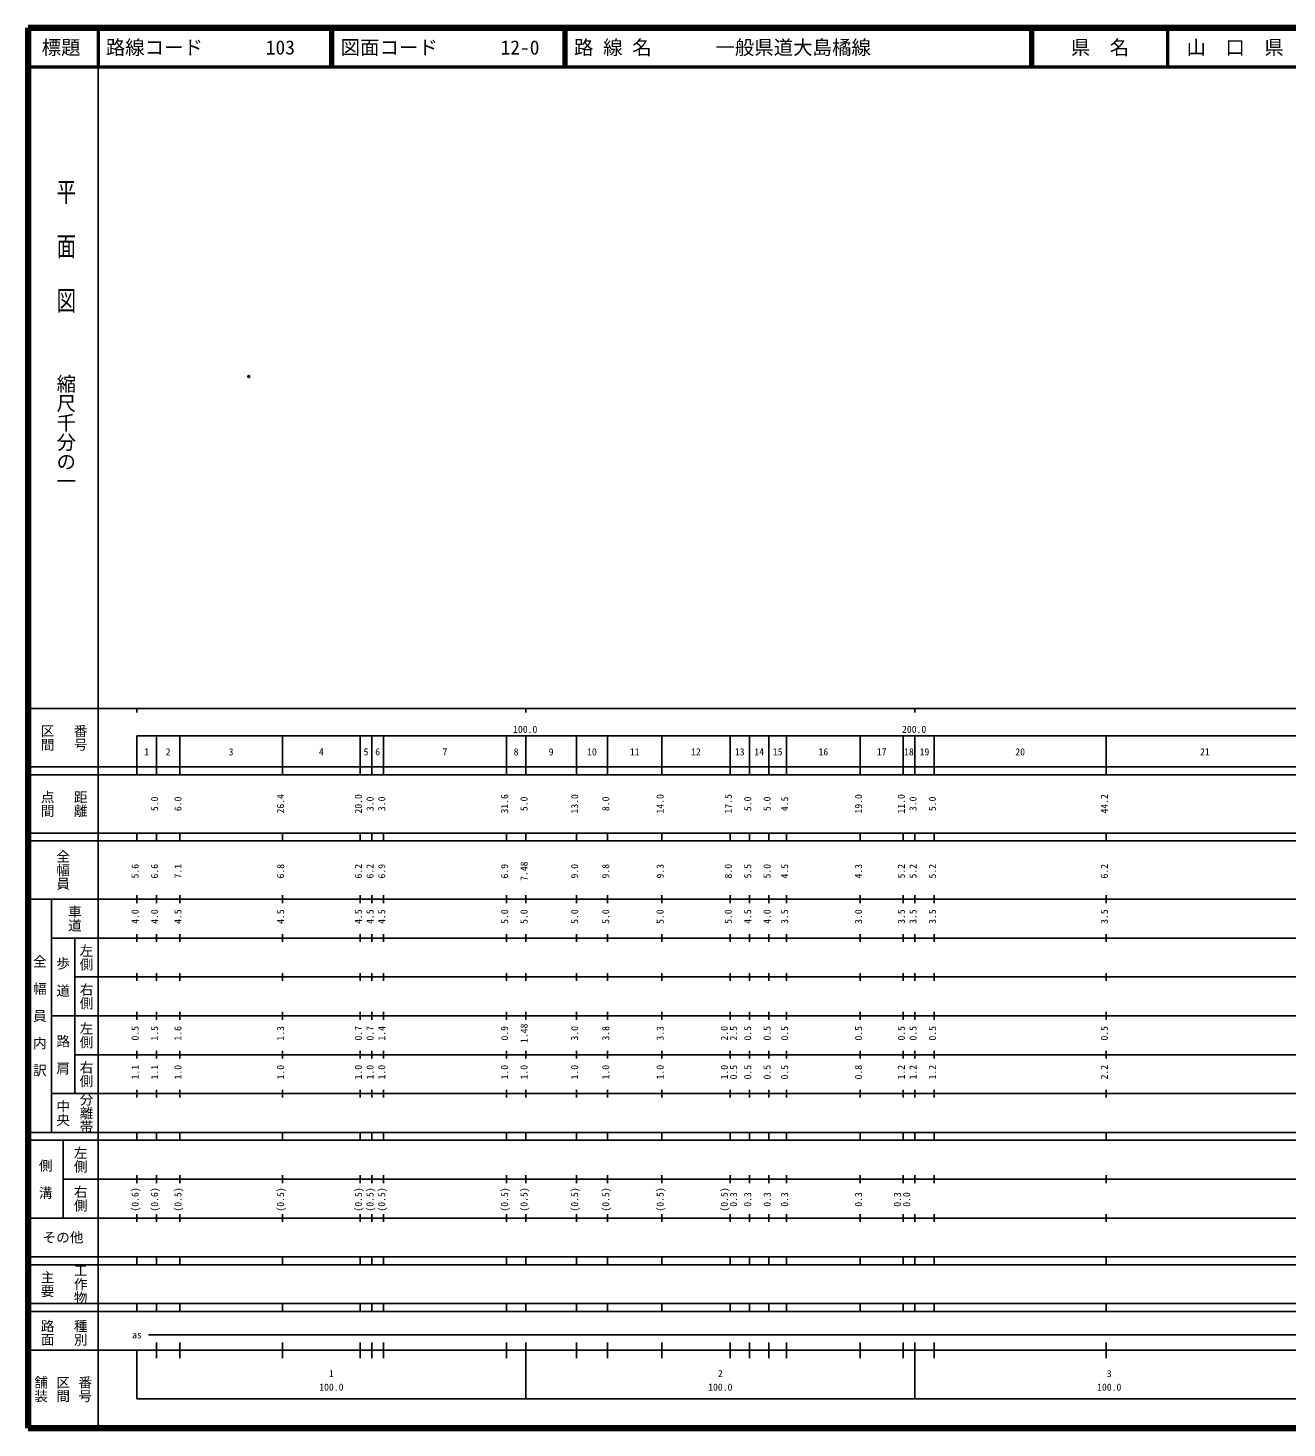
# Model space of a CAD drawing. Units: millimetres on the paper. Extents: x 40 to 680, y 20 to 380.
# Drawn here: x 40 to 363.7, y 20 to 380 of the extents above; entities that cross this region are included whole.
import ezdxf
from ezdxf.enums import TextEntityAlignment as Align

# ---------------------------------------------------------------- set-up
doc = ezdxf.new("R2010")
doc.units = ezdxf.units.MM
doc.header["$PDMODE"] = 32
doc.header["$PDSIZE"] = 0.5
doc.layers.add('M-OTRS', color=6, linetype='Continuous')
doc.layers.add('M-TTL-TXT', color=7, linetype='Continuous')
for name, color, linetype, lineweight in [('M-TTL', 2, 'Continuous', 140), ('M-TTL-BAND', 7, 'Continuous', 25), ('M-TTL-LINE', 7, 'Continuous', 50)]:
    doc.layers.add(name, color=color, linetype=linetype, lineweight=lineweight)
doc.styles.add('@ＭＳ ゴシック', font='')
doc.styles.add('ＭＳ ゴシック', font='')
doc.styles.get('@ＭＳ ゴシック').set_extended_font_data('@MS Gothic')
doc.styles.get('ＭＳ ゴシック').set_extended_font_data('MS Gothic')

msp = doc.modelspace()

# ---------------------------------------------------------------- linework, layer by layer
at = {"layer": 'M-OTRS'}
msp.add_point((96.749, 290.35), dxfattribs=at)
at = {"layer": 'M-TTL'}
for p, q in [((40, 380), (40, 20)), ((680, 380), (40, 380)), ((40, 20), (680, 20))]:
    msp.add_line(p, q, dxfattribs=at)
at = {"layer": 'M-TTL-BAND'}
for p, q in [((58, 370), (58, 20)), ((40, 205), (579, 205)), ((68, 205), (68, 204)), ((168, 205), (168, 204)), ((268, 205), (268, 204)), ((68, 198), (579, 198)), ((68, 198), (68, 188)), ((73, 188), (73, 198)), ((79, 188), (79, 198)), ((105.4, 188), (105.4, 198)), ((125.4, 188), (125.4, 198)), ((128.4, 188), (128.4, 198)), ((131.4, 188), (131.4, 198)), ((163, 188), (163, 198)), ((168, 188), (168, 198)), ((181, 188), (181, 198)), ((189, 188), (189, 198)), ((203, 188), (203, 198)), ((220.5, 188), (220.5, 198)), ((225.5, 188), (225.5, 198)), ((230.5, 188), (230.5, 198)), ((235, 188), (235, 198)), ((254, 188), (254, 198)), ((265, 188), (265, 198)), ((268, 188), (268, 198)), ((273, 188), (273, 198)), ((317.2, 188), (317.2, 198)), ((40, 190), (579, 190)), ((40, 188), (579, 188)), ((40, 173), (579, 173)), ((68, 171), (68, 173)), ((73, 171), (73, 173)), ((79, 171), (79, 173)), ((105.4, 171), (105.4, 173)), ((125.4, 171), (125.4, 173)), ((128.4, 171), (128.4, 173)), ((131.4, 171), (131.4, 173)), ((163, 171), (163, 173)), ((168, 171), (168, 173)), ((181, 171), (181, 173)), ((189, 171), (189, 173)), ((203, 171), (203, 173)), ((220.5, 171), (220.5, 173)), ((225.5, 171), (225.5, 173)), ((230.5, 171), (230.5, 173)), ((235, 171), (235, 173)), ((254, 171), (254, 173)), ((265, 171), (265, 173)), ((268, 171), (268, 173)), ((273, 171), (273, 173)), ((317.2, 171), (317.2, 173)), ((40, 171), (579, 171)), ((40, 156), (579, 156)), ((46, 96), (46, 156)), ((68, 155), (68, 157)), ((73, 155), (73, 157)), ((79, 155), (79, 157)), ((105.4, 155), (105.4, 157)), ((125.4, 155), (125.4, 157)), ((128.4, 155), (128.4, 157)), ((131.4, 155), (131.4, 157)), ((163, 155), (163, 157)), ((168, 155), (168, 157)), ((181, 155), (181, 157)), ((189, 155), (189, 157)), ((203, 155), (203, 157)), ((220.5, 155), (220.5, 157)), ((225.5, 155), (225.5, 157)), ((230.5, 155), (230.5, 157)), ((235, 155), (235, 157)), ((254, 155), (254, 157)), ((265, 155), (265, 157)), ((268, 155), (268, 157)), ((273, 155), (273, 157)), ((317.2, 155), (317.2, 157)), ((46, 146), (579, 146)), ((52, 146), (52, 106)), ((68, 145), (68, 147)), ((73, 145), (73, 147)), ((79, 145), (79, 147)), ((105.4, 145), (105.4, 147)), ((125.4, 145), (125.4, 147)), ((128.4, 145), (128.4, 147)), ((131.4, 145), (131.4, 147)), ((163, 145), (163, 147)), ((168, 145), (168, 147)), ((181, 145), (181, 147)), ((189, 145), (189, 147)), ((203, 145), (203, 147)), ((220.5, 145), (220.5, 147)), ((225.5, 145), (225.5, 147)), ((230.5, 145), (230.5, 147)), ((235, 145), (235, 147)), ((254, 145), (254, 147)), ((265, 145), (265, 147)), ((268, 145), (268, 147)), ((273, 145), (273, 147)), ((317.2, 145), (317.2, 147)), ((68, 135), (68, 137)), ((73, 135), (73, 137)), ((79, 135), (79, 137)), ((105.4, 135), (105.4, 137)), ((125.4, 135), (125.4, 137)), ((128.4, 135), (128.4, 137)), ((131.4, 135), (131.4, 137)), ((163, 135), (163, 137)), ((168, 135), (168, 137)), ((181, 135), (181, 137)), ((189, 135), (189, 137)), ((203, 135), (203, 137)), ((220.5, 135), (220.5, 137)), ((225.5, 135), (225.5, 137)), ((230.5, 135), (230.5, 137)), ((235, 135), (235, 137)), ((254, 135), (254, 137)), ((265, 135), (265, 137)), ((268, 135), (268, 137)), ((273, 135), (273, 137)), ((317.2, 135), (317.2, 137)), ((52, 136), (579, 136)), ((46, 126), (579, 126)), ((68, 125), (68, 127)), ((73, 125), (73, 127)), ((79, 125), (79, 127)), ((105.4, 125), (105.4, 127)), ((125.4, 125), (125.4, 127)), ((128.4, 125), (128.4, 127)), ((131.4, 125), (131.4, 127)), ((163, 125), (163, 127)), ((168, 125), (168, 127)), ((181, 125), (181, 127)), ((189, 125), (189, 127)), ((203, 125), (203, 127)), ((220.5, 125), (220.5, 127)), ((225.5, 125), (225.5, 127)), ((230.5, 125), (230.5, 127)), ((235, 125), (235, 127)), ((254, 125), (254, 127)), ((265, 125), (265, 127)), ((268, 125), (268, 127)), ((273, 125), (273, 127)), ((317.2, 125), (317.2, 127)), ((52, 116), (579, 116)), ((68, 115), (68, 117)), ((73, 115), (73, 117)), ((79, 115), (79, 117)), ((105.4, 115), (105.4, 117)), ((125.4, 115), (125.4, 117)), ((128.4, 115), (128.4, 117)), ((131.4, 115), (131.4, 117)), ((163, 115), (163, 117)), ((168, 115), (168, 117)), ((181, 115), (181, 117)), ((189, 115), (189, 117)), ((203, 115), (203, 117)), ((220.5, 115), (220.5, 117)), ((225.5, 115), (225.5, 117)), ((230.5, 115), (230.5, 117)), ((235, 115), (235, 117)), ((254, 115), (254, 117)), ((265, 115), (265, 117)), ((268, 115), (268, 117)), ((273, 115), (273, 117)), ((317.2, 115), (317.2, 117)), ((46, 106), (579, 106)), ((68, 105), (68, 107)), ((73, 105), (73, 107)), ((79, 105), (79, 107)), ((105.4, 105), (105.4, 107)), ((125.4, 105), (125.4, 107)), ((128.4, 105), (128.4, 107)), ((131.4, 105), (131.4, 107)), ((163, 105), (163, 107)), ((168, 105), (168, 107)), ((181, 105), (181, 107)), ((189, 105), (189, 107)), ((203, 105), (203, 107)), ((220.5, 105), (220.5, 107)), ((225.5, 105), (225.5, 107)), ((230.5, 105), (230.5, 107)), ((235, 105), (235, 107)), ((254, 105), (254, 107)), ((265, 105), (265, 107)), ((268, 105), (268, 107)), ((273, 105), (273, 107)), ((317.2, 105), (317.2, 107)), ((40, 96), (579, 96)), ((40, 94), (579, 94)), ((49, 94), (49, 74)), ((68, 94), (68, 96)), ((73, 94), (73, 96)), ((79, 94), (79, 96)), ((105.4, 94), (105.4, 96)), ((125.4, 94), (125.4, 96)), ((128.4, 94), (128.4, 96)), ((131.4, 94), (131.4, 96)), ((163, 94), (163, 96)), ((168, 94), (168, 96)), ((181, 94), (181, 96)), ((189, 94), (189, 96)), ((203, 94), (203, 96)), ((220.5, 94), (220.5, 96)), ((225.5, 94), (225.5, 96)), ((230.5, 94), (230.5, 96)), ((235, 94), (235, 96)), ((254, 94), (254, 96)), ((265, 94), (265, 96)), ((268, 94), (268, 96)), ((273, 94), (273, 96)), ((317.2, 94), (317.2, 96)), ((49, 84), (579, 84)), ((68, 83), (68, 85)), ((73, 83), (73, 85)), ((79, 83), (79, 85)), ((105.4, 83), (105.4, 85)), ((125.4, 83), (125.4, 85)), ((128.4, 83), (128.4, 85)), ((131.4, 83), (131.4, 85)), ((163, 83), (163, 85)), ((168, 83), (168, 85)), ((181, 83), (181, 85)), ((189, 83), (189, 85)), ((203, 83), (203, 85)), ((220.5, 83), (220.5, 85)), ((225.5, 83), (225.5, 85)), ((230.5, 83), (230.5, 85)), ((235, 83), (235, 85)), ((254, 83), (254, 85)), ((265, 83), (265, 85)), ((268, 83), (268, 85)), ((273, 83), (273, 85)), ((317.2, 83), (317.2, 85)), ((40, 74), (579, 74)), ((68, 73), (68, 75)), ((73, 73), (73, 75)), ((79, 73), (79, 75)), ((105.4, 73), (105.4, 75)), ((125.4, 73), (125.4, 75)), ((128.4, 73), (128.4, 75)), ((131.4, 73), (131.4, 75)), ((163, 73), (163, 75)), ((168, 73), (168, 75)), ((181, 73), (181, 75)), ((189, 73), (189, 75)), ((203, 73), (203, 75)), ((220.5, 73), (220.5, 75)), ((225.5, 73), (225.5, 75)), ((230.5, 73), (230.5, 75)), ((235, 73), (235, 75)), ((254, 73), (254, 75)), ((265, 73), (265, 75)), ((268, 73), (268, 75)), ((273, 73), (273, 75)), ((317.2, 73), (317.2, 75)), ((40, 64), (579, 64)), ((40, 62), (579, 62)), ((68, 62), (68, 64)), ((73, 62), (73, 64)), ((79, 62), (79, 64)), ((105.4, 62), (105.4, 64)), ((125.4, 62), (125.4, 64)), ((128.4, 62), (128.4, 64)), ((131.4, 62), (131.4, 64)), ((163, 62), (163, 64)), ((168, 62), (168, 64)), ((181, 62), (181, 64)), ((189, 62), (189, 64)), ((203, 62), (203, 64)), ((220.5, 62), (220.5, 64)), ((225.5, 62), (225.5, 64)), ((230.5, 62), (230.5, 64)), ((235, 62), (235, 64)), ((254, 62), (254, 64)), ((265, 62), (265, 64)), ((268, 62), (268, 64)), ((273, 62), (273, 64)), ((317.2, 62), (317.2, 64)), ((40, 52), (579, 52)), ((68, 50), (68, 52)), ((73, 50), (73, 52)), ((79, 50), (79, 52)), ((105.4, 50), (105.4, 52)), ((125.4, 50), (125.4, 52)), ((128.4, 50), (128.4, 52)), ((131.4, 50), (131.4, 52)), ((163, 50), (163, 52)), ((168, 50), (168, 52)), ((181, 50), (181, 52)), ((189, 50), (189, 52)), ((203, 50), (203, 52)), ((220.5, 50), (220.5, 52)), ((225.5, 50), (225.5, 52)), ((230.5, 50), (230.5, 52)), ((235, 50), (235, 52)), ((254, 50), (254, 52)), ((265, 50), (265, 52)), ((268, 50), (268, 52)), ((273, 50), (273, 52)), ((317.2, 50), (317.2, 52)), ((40, 50), (579, 50)), ((71, 44), (565, 44)), ((40, 40), (579, 40)), ((68, 40), (68, 27.5)), ((73, 38), (73, 42)), ((79, 38), (79, 42)), ((105.4, 38), (105.4, 42)), ((125.4, 38), (125.4, 42)), ((128.4, 38), (128.4, 42)), ((131.4, 38), (131.4, 42)), ((163, 38), (163, 42)), ((168, 27.5), (168, 42)), ((181, 38), (181, 42)), ((189, 38), (189, 42)), ((203, 38), (203, 42)), ((220.5, 38), (220.5, 42)), ((225.5, 38), (225.5, 42)), ((230.5, 38), (230.5, 42)), ((235, 38), (235, 42)), ((254, 38), (254, 42)), ((265, 38), (265, 42)), ((268, 27.5), (268, 42)), ((273, 38), (273, 42)), ((317.2, 38), (317.2, 42)), ((68, 27.5), (579, 27.5))]:
    msp.add_line(p, q, dxfattribs=at)
at = {"layer": 'M-TTL-LINE'}
for p, q in [((58, 380), (58, 370)), ((117.75, 380), (117.75, 370)), ((118.25, 380), (118.25, 370)), ((177.75, 380), (177.75, 370)), ((178.25, 380), (178.25, 370)), ((297.75, 380), (297.75, 370)), ((298.25, 380), (298.25, 370)), ((333, 380), (333, 370)), ((40, 370), (680, 370))]:
    msp.add_line(p, q, dxfattribs=at)

# ---------------------------------------------------------------- texts
at = {"layer": 'M-TTL-BAND', "style": '@ＭＳ ゴシック', "width": 1.4}
msp.add_text('平  面  図', height=3.666, rotation=270, dxfattribs=at).set_placement((49.777, 306.475), align=Align.MIDDLE_RIGHT)
at = {"layer": 'M-TTL-BAND', "style": '@ＭＳ ゴシック'}
msp.add_text('縮尺千分の一', height=3.666, rotation=270, dxfattribs=at).set_placement((49.777, 261.03), align=Align.MIDDLE_RIGHT)
for s, p in [('区間', (45, 197.5)), ('番号', (53.5, 197.5)), ('点間', (45, 180.5)), ('距離', (53.5, 180.5)), ('全幅員', (49, 163.5)), ('車道', (52, 151)), ('左側', (55, 141)), ('全\u3000幅\u3000員\u3000内\u3000訳', (43, 126)), ('歩\u3000道', (49, 136)), ('右側', (55, 131)), ('左側', (55, 121)), ('路\u3000肩', (49, 116)), ('右側', (55, 111)), ('分離帯', (55, 101)), ('中央', (49, 101)), ('左側', (53.5, 89)), ('側\u3000溝', (44.5, 84)), ('右側', (53.5, 79)), ('工作物', (53.5, 57)), ('主要', (45, 57)), ('路面', (45, 44.5)), ('種別', (53.5, 44.5)), ('舗装', (43.333, 30)), ('区間', (49, 30)), ('番号', (54.667, 30))]:
    msp.add_text(s, height=2.566, rotation=270, dxfattribs=at).set_placement(p, align=Align.MIDDLE_CENTER)
at = {"layer": 'M-TTL-BAND', "style": 'ＭＳ ゴシック'}
for s, p in [('100.0', (167.844, 198.195)), ('200.0', (267.844, 198.195)), ('1', (70.5, 192.405)), ('2', (76, 192.405)), ('3', (92.2, 192.405)), ('4', (115.4, 192.405)), ('5', (126.9, 192.405)), ('6', (129.9, 192.405)), ('7', (147.2, 192.405)), ('8', (165.5, 192.405)), ('9', (174.5, 192.405)), ('10', (185, 192.405)), ('11', (196, 192.405)), ('12', (211.75, 192.405)), ('13', (223, 192.405)), ('14', (228, 192.405)), ('15', (232.75, 192.405)), ('16', (244.5, 192.405)), ('17', (259.5, 192.405)), ('18', (266.5, 192.405)), ('19', (270.5, 192.405)), ('20', (295.1, 192.405)), ('21', (342.6, 192.405)), ('as', (68, 42.5)), ('1', (118, 32.523)), ('2', (218, 32.523)), ('3', (318, 32.523)), ('100.0', (118, 29.033)), ('100.0', (218, 29.033)), ('100.0', (318, 29.033))]:
    msp.add_text(s, height=1.833, dxfattribs=at).set_placement(p, align=Align.BOTTOM_CENTER)
for s, p in [('5.0', (74, 180.5)), ('6.0', (80, 180.5)), ('26.4', (106.4, 180.5)), ('20.0', (126.4, 180.5)), ('3.0', (129.4, 180.5)), ('3.0', (132.4, 180.5)), ('31.6', (164, 180.5)), ('5.0', (169, 180.5)), ('13.0', (182, 180.5)), ('8.0', (190, 180.5)), ('14.0', (204, 180.5)), ('17.5', (221.5, 180.5)), ('5.0', (226.5, 180.5)), ('5.0', (231.5, 180.5)), ('4.5', (236, 180.5)), ('19.0', (255, 180.5)), ('11.0', (266, 180.5)), ('3.0', (269, 180.5)), ('5.0', (274, 180.5)), ('44.2', (318.2, 180.5)), ('5.6', (69, 163.174)), ('6.6', (74, 163.174)), ('7.1', (80, 163.174)), ('6.8', (106.4, 163.174)), ('6.2', (126.4, 163.174)), ('6.2', (129.4, 163.174)), ('6.9', (132.4, 163.174)), ('6.9', (164, 163.174)), ('7.48', (169, 163.174)), ('9.0', (182, 163.174)), ('9.8', (190, 163.174)), ('9.3', (204, 163.174)), ('8.0', (221.5, 163.174)), ('5.5', (226.5, 163.174)), ('5.0', (231.5, 163.174)), ('4.5', (236, 163.174)), ('4.3', (255, 163.174)), ('5.2', (266, 163.174)), ('5.2', (269, 163.174)), ('5.2', (274, 163.174)), ('6.2', (318.2, 163.174)), ('4.0', (69, 151.5)), ('4.0', (74, 151.5)), ('4.5', (80, 151.5)), ('4.5', (106.4, 151.5)), ('4.5', (126.4, 151.5)), ('4.5', (129.4, 151.5)), ('4.5', (132.4, 151.5)), ('5.0', (164, 151.5)), ('5.0', (169, 151.5)), ('5.0', (182, 151.5)), ('5.0', (190, 151.5)), ('5.0', (204, 151.5)), ('5.0', (221.5, 151.5)), ('4.5', (226.5, 151.5)), ('4.0', (231.5, 151.5)), ('3.5', (236, 151.5)), ('3.0', (255, 151.5)), ('3.5', (266, 151.5)), ('3.5', (269, 151.5)), ('3.5', (274, 151.5)), ('3.5', (318.2, 151.5)), ('0.5', (69, 121.5)), ('1.5', (74, 121.5)), ('1.6', (80, 121.5)), ('1.3', (106.4, 121.5)), ('0.7', (126.4, 121.5)), ('0.7', (129.4, 121.5)), ('1.4', (132.4, 121.5)), ('0.9', (164, 121.5)), ('1.48', (169, 121.5)), ('3.0', (182, 121.5)), ('3.8', (190, 121.5)), ('3.3', (204, 121.5)), ('2.0', (220.5, 121.5)), ('2.5', (222.87, 121.5)), ('0.5', (226.5, 121.5)), ('0.5', (231.5, 121.5)), ('0.5', (236, 121.5)), ('0.5', (255, 121.5)), ('0.5', (266, 121.5)), ('0.5', (269, 121.5)), ('0.5', (274, 121.5)), ('0.5', (318.2, 121.5)), ('1.1', (69, 111.5)), ('1.1', (74, 111.5)), ('1.0', (80, 111.5)), ('1.0', (106.4, 111.5)), ('1.0', (126.4, 111.5)), ('1.0', (129.4, 111.5)), ('1.0', (132.4, 111.5)), ('1.0', (164, 111.5)), ('1.0', (169, 111.5)), ('1.0', (182, 111.5)), ('1.0', (190, 111.5)), ('1.0', (204, 111.5)), ('1.0', (220.5, 111.5)), ('0.5', (222.87, 111.5)), ('0.5', (226.5, 111.5)), ('0.5', (231.5, 111.5)), ('0.5', (236, 111.5)), ('0.8', (255, 111.5)), ('1.2', (266, 111.5)), ('1.2', (269, 111.5)), ('1.2', (274, 111.5)), ('2.2', (318.2, 111.5)), ('(0.6)', (69, 78.764)), ('(0.6)', (74, 78.764)), ('(0.5)', (80, 78.764)), ('(0.5)', (106.4, 78.764)), ('(0.5)', (126.4, 78.764)), ('(0.5)', (129.4, 78.764)), ('(0.5)', (132.4, 78.764)), ('(0.5)', (164, 78.764)), ('(0.5)', (169, 78.764)), ('(0.5)', (182, 78.764)), ('(0.5)', (190, 78.764)), ('(0.5)', (204, 78.764)), ('(0.5)', (220.5, 78.764)), ('0.3', (222.87, 78.764)), ('0.3', (226.5, 78.764)), ('0.3', (231.5, 78.764)), ('0.3', (236, 78.764)), ('0.3', (255, 78.764)), ('0.3', (265, 78.764)), ('0.0', (267.37, 78.764))]:
    msp.add_text(s, height=1.833, rotation=90, dxfattribs=at).set_placement(p, align=Align.BOTTOM_CENTER)
msp.add_text('その他', height=2.566, dxfattribs=at).set_placement((49, 69), align=Align.MIDDLE_CENTER)
at = {"layer": 'M-TTL-TXT', "style": 'ＭＳ ゴシック'}
for s, p in [('標題', (48.5, 375)), ('県\u3000名', (315.625, 375)), ('山\u3000口\u3000県', (350.375, 375))]:
    msp.add_text(s, height=3.666, dxfattribs=at).set_placement(p, align=Align.MIDDLE_CENTER)
for s, p in [('路線コード', (60, 375)), ('103', (101.142, 375)), ('図面コード', (120.38, 375)), ('12-0', (161.521, 375)), ('路 線 名', (180.38, 375)), ('一般県道大島橘線', (216.734, 375))]:
    msp.add_text(s, height=3.666, dxfattribs=at).set_placement(p, align=Align.MIDDLE_LEFT)

doc.saveas('drawing.dxf')
